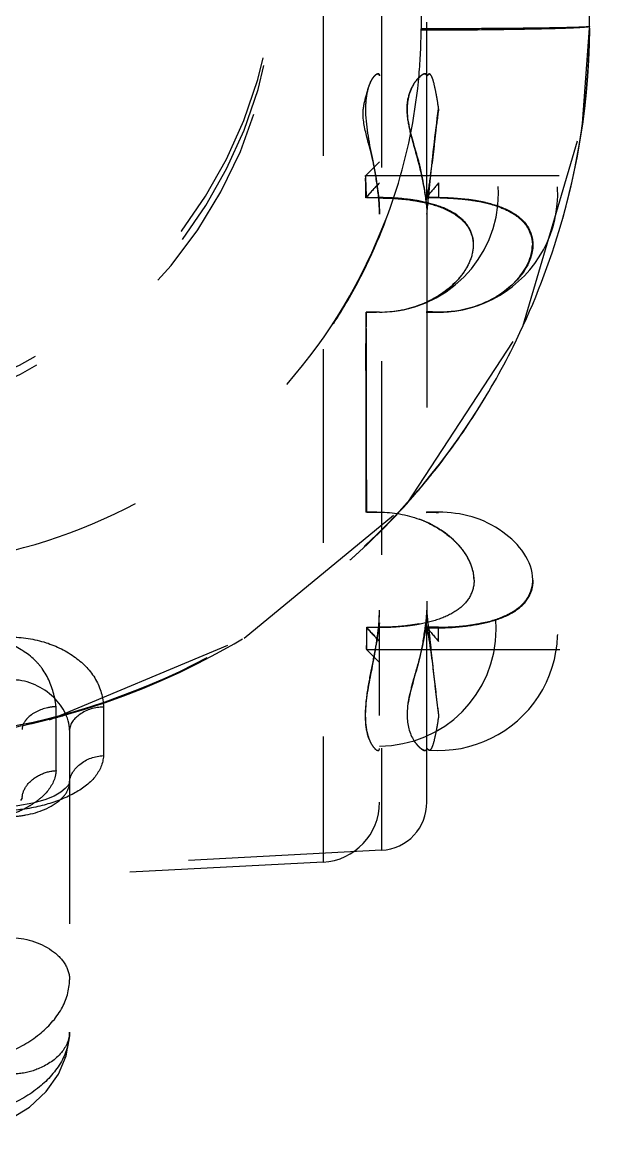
# Model space of a CAD drawing. Header units: millimetres. Extents: x 1540 to 3369, y -3458 to 1222.
# Drawn here: x 2634.09 to 2639.13, y -496.92 to -487.55 of the extents above; entities that cross this region are included whole.
import ezdxf

# ---------------------------------------------------------------- set-up
doc = ezdxf.new("R2010")
doc.units = ezdxf.units.MM
doc.header["$LTSCALE"] = 16.335
doc.linetypes.add('HIDDEN', pattern=[0.2, 0.1, -0.1])
doc.layers.add('21', color=7, linetype='CONTINUOUS')

msp = doc.modelspace()

# ---------------------------------------------------------------- linework, layer by layer
at = {"layer": '21', "color": 8, "linetype": 'HIDDEN'}
for p, q in [((2638.8772, -487.6074), (2638.8772, -443.963)), ((2637.4557, -486.4021), (2637.4557, -487.6132)), ((2636.6272, -487.0416), (2636.6272, -494.6365)), ((2637.122, -487.1414), (2637.122, -494.5367)), ((2637.5039, -489.0202), (2637.5039, -487.5482)), ((2638.8194, -488.4018), (2638.8772, -487.5994)), ((2637.5039, -488), (2637.5227, -487.9835)), ((2637.5227, -487.9835), (2637.5044, -487.9994)), ((2636.9874, -488.8429), (2637.1039, -488.7264)), ((2636.987, -488.8886), (2636.9865, -489.0313)), ((2636.9869, -488.8429), (2636.987, -488.8643)), ((2636.9879, -488.8639), (2636.9869, -488.8429)), ((2636.9874, -488.8429), (2690.4943, -488.8429)), ((2637.6039, -488.9037), (2637.6039, -489.0272)), ((2636.9937, -489.0284), (2637.1039, -489.0284)), ((2637.6039, -489.0272), (2637.5016, -489.0277)), ((2637.5039, -489.1674), (2637.5039, -492.5116)), ((2637.1039, -489.9949), (2636.9925, -489.995)), ((2636.9932, -490.2674), (2636.9925, -489.995)), ((2637.6039, -489.9947), (2637.4997, -489.994)), ((2637.5001, -489.9949), (2637.6039, -489.995)), ((2637.6039, -489.9955), (2637.5039, -489.9906)), ((2637.6039, -489.9919), (2637.6039, -489.9955)), ((2636.9944, -490.8429), (2636.9932, -490.2674)), ((2636.9882, -490.8429), (2636.9895, -491.413)), ((2636.9949, -491.1309), (2636.9944, -490.8429)), ((2636.9958, -491.683), (2636.9949, -491.1309)), ((2636.9895, -491.413), (2636.9901, -491.6832)), ((2636.9958, -491.683), (2637.1039, -491.683)), ((2637.6039, -491.683), (2637.5, -491.683)), ((2637.6039, -491.6826), (2637.5039, -491.6875)), ((2637.6039, -491.6826), (2637.6039, -491.6862)), ((2637.1039, -492.6576), (2636.9961, -492.6576)), ((2637.6039, -492.6534), (2637.5019, -492.655)), ((2637.5039, -494.1296), (2637.5039, -492.6571)), ((2637.6039, -492.7743), (2637.6039, -492.6534)), ((2636.9952, -492.8429), (2637.1039, -492.9516)), ((2636.9952, -492.8429), (2690.4943, -492.8429)), ((2634.3719, -493.8646), (2634.3719, -493.3247)), ((2634.7722, -493.3279), (2634.7722, -493.738)), ((2633.599, -493.5649), (2634.3143, -493.4296)), ((2634.4859, -493.5244), (2634.4859, -496.0712)), ((2637.5225, -493.6946), (2637.5039, -493.6787)), ((2634.4858, -493.9714), (2634.4859, -493.9669)), ((2634.086, -494.0953), (2634.086, -494.0957)), ((2637.122, -494.5367), (2627.7816, -495.0262)), ((2636.6272, -494.6365), (2627.7739, -495.1005))]:
    msp.add_line(p, q, dxfattribs=at)
for points in [[(2634.3157, -493.4352), (2635.961, -492.7469), (2637.3383, -491.611), (2638.3152, -490.1174), (2638.8194, -488.4055)], [(2634.4858, -493.969), (2634.4854, -493.9705), (2634.4827, -493.9773), (2634.4727, -493.9926), (2634.4503, -494.0165), (2634.4123, -494.0462), (2634.3562, -494.0788), (2634.2782, -494.1114), (2634.1751, -494.1405), (2634.0494, -494.1607), (2633.9827, -494.1657)], [(2634.086, -494.0957), (2634.086, -494.0956), (2634.0834, -494.1011), (2634.0724, -494.1166)], [(2633.6049, -496.9211), (2633.7284, -496.9003), (2633.9591, -496.8205), (2634.1465, -496.7058), (2634.2891, -496.5718), (2634.3918, -496.4253), (2634.457, -496.2704), (2634.4848, -496.1098), (2634.4859, -496.0713)]]:
    msp.add_lwpolyline(points, dxfattribs=at)
for centre, radius, start, end in [((2632.3351, -487.1207), 3.9, 270.01576, 89.98424), ((2632.3097, -486.93), 3.9251, 274.91752, 359.99802), ((2632.321, -487.0163), 3.914, 274.98359, 359.98444), ((2632.9407, -487.5979), 4.515, 354.99129, 359.80627), ((2637.3894, -427.648), 59.9653, 270.063407, 270.583204), ((2637.1039, -488.9895), 1.006, 270, 90), ((2632.8606, -487.5885), 4.5957, 343.34403, 354.96207), ((2637.6039, -488.9895), 1.006, 270, 94.61759), ((2637.7033, -488.2615), 0.3645, 147.66456, 169.57402), ((2644.1158, -489.2343), 6.5817, 171.64761, 173.52327), ((2634.8179, -489.2021), 2.2825, 10.87035, 13.31443), ((2633.0263, -488.1604), 4.5593, 351.34868, 352.67503), ((2632.8364, -487.5811), 4.621, 332.80815, 343.34153), ((2640.8457, -492.4662), 5.1665, 136.40633, 138.3293), ((2632.7273, -488.8706), 4.2597, 359.75791, 0.08529), ((2646.9743, -496.9034), 12.3207, 139.51223, 140.25081), ((2632.7155, -487.5327), 6.1664, 333.4708, 343.29298), ((2638.119, -489.4266), 0.2767, 18.18832, 28.91518), ((2632.8943, -487.6098), 4.5564, 326.971, 332.79611), ((2637.1067, -489.0273), 0.9671, 270.02401, 289.83379), ((2637.1227, -489.075), 0.9168, 289.90629, 294.92969), ((2637.1372, -489.1023), 0.8864, 294.79974, 301.44739), ((2637.0243, -489.1654), 0.8301, 267.80228, 271.99203), ((2637.0218, -489.0825), 0.913, 271.9713, 275.1625), ((2632.7821, -487.5676), 6.0914, 327.00837, 333.47348), ((2632.907, -487.6484), 5.9426, 321.34271, 327.00576), ((2632.9885, -487.7118), 5.8393, 320.319, 321.32853), ((2632.9771, -487.6982), 5.8568, 312.53077, 319.30312), ((2633.0132, -487.7322), 5.8074, 319.32529, 320.31897), ((2637.0243, -492.5136), 0.8311, 88.06119, 91.96758), ((2637.0218, -492.595), 0.9125, 84.8369, 88.07636), ((2637.1035, -492.67), 0.9869, 270, 89.97527), ((2637.6039, -492.6886), 1.006, 265.37564, 90), ((2637.1227, -492.6057), 0.9195, 65.15619, 69.85865), ((2632.7967, -487.4892), 6.1329, 285.64331, 311.41951), ((2632.9028, -487.6196), 5.965, 311.48364, 312.54611), ((2569.1363, -499.7592), 68.7508, 5.930327, 6.051987), ((2640.8763, -489.1855), 5.2068, 221.78064, 223.57234), ((2599.9676, -492.6297), 37.0286, 359.75049, 359.95673), ((2640.8899, -489.1704), 5.2271, 221.84779, 223.58917), ((2637.592, -490.7453), 1.9139, 267.28085, 271.14401), ((2637.5925, -490.6778), 1.9815, 271.09056, 277.88171), ((2629.2787, -492.7582), 7.7172, 359.52352, 359.75727), ((2632.8392, -487.6267), 5.9891, 284.47178, 285.60626), ((2632.8639, -487.727), 5.8858, 279.21531, 284.48275), ((2636.6009, -494.1342), 0.503, 273, 0.40652), ((2637.1009, -494.1342), 0.403, 273, 0.53116)]:
    msp.add_arc(centre, radius, start, end, dxfattribs=at)
for points, knots in [([(2638.8772, -487.585), (2638.8772, -487.5876), (2638.8617, -487.5855), (2638.8452, -487.5901), (2638.8066, -487.59), (2638.7589, -487.5924), (2638.697, -487.5936), (2638.593, -487.5959), (2638.4388, -487.5982), (2638.2291, -487.6005), (2637.9906, -487.6023), (2637.7296, -487.6035), (2637.5487, -487.6038), (2637.4557, -487.6039)], [0, 0, 0, 0, 0.005415, 0.020938, 0.04618, 0.08075, 0.124205, 0.175843, 0.300608, 0.449387, 0.618387, 0.803811, 1, 1, 1, 1]), ([(2637.9997, -487.6101), (2638.1166, -487.6089), (2638.2833, -487.6066), (2638.4928, -487.6022), (2638.6205, -487.5988), (2638.7241, -487.595), (2638.795, -487.5916), (2638.8366, -487.5884), (2638.8585, -487.5866), (2638.8689, -487.5843), (2638.8772, -487.5831), (2638.8772, -487.5815)], [0, 0, 0, 0, 0.399054, 0.569169, 0.715467, 0.834743, 0.923818, 0.956107, 0.979775, 0.994453, 1, 1, 1, 1]), ([(2633.4949, -492.103), (2634.0354, -492.0334), (2635.094, -491.6929), (2636.399, -490.6685), (2637.2495, -489.2433), (2637.4542, -488.1495), (2637.4557, -487.6039)], [0, 0, 0, 0, 0.251113, 0.499773, 0.748574, 1, 1, 1, 1]), ([(2638.8772, -487.5995), (2638.875, -488.3203), (2638.5971, -489.7716), (2637.4628, -491.6666), (2635.7186, -493.0211), (2634.3113, -493.4719), (2633.5961, -493.5608)], [0, 0, 0, 0, 0.25002, 0.500011, 0.749999, 1, 1, 1, 1]), ([(2637.1039, -487.9994), (2637.1039, -487.9943), (2637.1007, -487.9817), (2637.0788, -487.9857), (2637.0606, -488.0026), (2637.0377, -488.0318), (2637.0167, -488.0751), (2636.9918, -488.1577), (2636.986, -488.2283), (2636.986, -488.2786)], [0, 0, 0, 0, 0.04347, 0.084932, 0.156525, 0.261517, 0.39894, 0.568367, 1, 1, 1, 1]), ([(2636.9936, -488.1609), (2637.0054, -488.1194), (2637.0212, -488.0561), (2637.062, -487.9946), (2637.084, -487.9855)], [0, 0, 0, 0, 0.644439, 1, 1, 1, 1]), ([(2637.084, -487.9855), (2637.0885, -487.9837), (2637.1011, -487.9817), (2637.1039, -487.9943), (2637.1039, -487.9994)], [0, 0, 0, 0, 0.487744, 1, 1, 1, 1]), ([(2637.3953, -488.0665), (2637.4094, -488.0443), (2637.4374, -488.017), (2637.4686, -487.9855), (2637.4825, -487.9837)], [0, 0, 0, 0, 0.651488, 1, 1, 1, 1]), ([(2637.5044, -487.9994), (2637.5046, -487.9933), (2637.4926, -487.9768), (2637.4603, -487.9938), (2637.4281, -488.0201), (2637.4063, -488.0492), (2637.3954, -488.0663)], [0, 0, 0, 0, 0.121535, 0.303033, 0.598462, 1, 1, 1, 1]), ([(2637.6039, -488.2782), (2637.5978, -488.2364), (2637.5867, -488.1641), (2637.5662, -488.0695), (2637.5512, -488.015), (2637.532, -487.9836), (2637.5227, -487.9836)], [0, 0, 0, 0, 0.407554, 0.714475, 0.909984, 1, 1, 1, 1]), ([(2637.3954, -488.0663), (2637.3563, -488.1281), (2637.3141, -488.3136), (2637.3674, -488.4876), (2637.3953, -488.5894)], [0, 0, 0, 0, 0.409378, 1, 1, 1, 1]), ([(2636.967, -488.3585), (2636.9653, -488.3402), (2636.9642, -488.2732), (2636.9804, -488.2075), (2636.9936, -488.1609)], [0, 0, 0, 0, 0.274753, 1, 1, 1, 1]), ([(2637.3447, -488.3712), (2637.3424, -488.3553), (2637.336, -488.2971), (2637.3371, -488.2375), (2637.3448, -488.1955)], [0, 0, 0, 0, 0.273024, 1, 1, 1, 1]), ([(2636.986, -488.2786), (2636.9861, -488.4167), (2637.0462, -488.7115), (2637.1039, -489.0067), (2637.1039, -489.1674)], [0, 0, 0, 0, 0.46238, 1, 1, 1, 1]), ([(2637.5039, -489.1674), (2637.5124, -489.087), (2637.5435, -488.7904), (2637.5724, -488.4934), (2637.6039, -488.2782)], [0, 0, 0, 0, 0.270931, 1, 1, 1, 1]), ([(2637.039, -488.6764), (2637.0323, -488.648), (2637.0052, -488.5429), (2636.9744, -488.4376), (2636.967, -488.3585)], [0, 0, 0, 0, 0.268466, 1, 1, 1, 1]), ([(2637.3951, -488.5885), (2637.3899, -488.5696), (2637.3703, -488.4979), (2637.3525, -488.4254), (2637.3447, -488.3712)], [0, 0, 0, 0, 0.263225, 1, 1, 1, 1]), ([(2637.5761, -488.4918), (2637.5739, -488.5118), (2637.565, -488.5951), (2637.5565, -488.6785), (2637.5484, -488.7417)], [0, 0, 0, 0, 0.239398, 1, 1, 1, 1]), ([(2637.3953, -488.5894), (2637.4079, -488.6352), (2637.4461, -488.7509), (2637.4784, -488.9448), (2637.5039, -489.0925), (2637.5039, -489.1674)], [0, 0, 0, 0, 0.241622, 0.618847, 1, 1, 1, 1]), ([(2636.9937, -489.0284), (2636.9936, -489.0098), (2636.9928, -488.9549), (2636.99, -488.9001), (2636.9879, -488.8639)], [0, 0, 0, 0, 0.339321, 1, 1, 1, 1]), ([(2636.9937, -489.0284), (2637.0121, -489.0077), (2637.0449, -488.9626), (2637.0848, -488.9239), (2637.1039, -488.9037)], [0, 0, 0, 0, 0.500001, 1, 1, 1, 1]), ([(2637.4362, -489.0565), (2637.4095, -489.0516), (2637.2995, -489.0347), (2637.188, -489.0284), (2637.1039, -489.0284)], [0, 0, 0, 0, 0.244081, 1, 1, 1, 1]), ([(2637.1039, -489.0314), (2637.1883, -489.0314), (2637.3003, -489.0377), (2637.4107, -489.055), (2637.4375, -489.06)], [0, 0, 0, 0, 0.755973, 1, 1, 1, 1]), ([(2637.8991, -489.426), (2637.8991, -489.379), (2637.8741, -489.2809), (2637.7646, -489.1694), (2637.6126, -489.0964), (2637.4976, -489.0677), (2637.4362, -489.0565)], [0, 0, 0, 0, 0.219856, 0.448563, 0.708007, 1, 1, 1, 1]), ([(2637.4375, -489.06), (2637.4608, -489.0643), (2637.5482, -489.0829), (2637.6342, -489.1113), (2637.6926, -489.1414)], [0, 0, 0, 0, 0.265064, 1, 1, 1, 1]), ([(2637.6039, -489.0272), (2637.6882, -489.0272), (2637.7999, -489.0335), (2637.9101, -489.0504), (2637.9368, -489.0554)], [0, 0, 0, 0, 0.755931, 1, 1, 1, 1]), ([(2637.9368, -489.0554), (2637.96, -489.0596), (2638.0469, -489.0777), (2638.1324, -489.1055), (2638.1908, -489.1348)], [0, 0, 0, 0, 0.264807, 1, 1, 1, 1]), ([(2637.6926, -489.1414), (2637.7086, -489.1497), (2637.767, -489.183), (2637.8195, -489.2292), (2637.8471, -489.2701)], [0, 0, 0, 0, 0.266917, 1, 1, 1, 1]), ([(2638.1848, -489.1371), (2638.198, -489.1437), (2638.2472, -489.1702), (2638.2924, -489.2049), (2638.32, -489.2354)], [0, 0, 0, 0, 0.26394, 1, 1, 1, 1]), ([(2638.1908, -489.1348), (2638.2489, -489.1638), (2638.3561, -489.2377), (2638.3999, -489.3651), (2638.4, -489.4244)], [0, 0, 0, 0, 0.522619, 1, 1, 1, 1]), ([(2638.4, -489.4244), (2638.4004, -489.5826), (2638.1443, -489.9031), (2637.7938, -489.995), (2637.6039, -489.995)], [0, 0, 0, 0, 0.454513, 1, 1, 1, 1]), ([(2637.8957, -489.4283), (2637.8957, -489.4435), (2637.8907, -489.5079), (2637.8675, -489.57), (2637.8437, -489.6132)], [0, 0, 0, 0, 0.235278, 1, 1, 1, 1]), ([(2638.1877, -489.7951), (2638.2186, -489.7698), (2638.3214, -489.6724), (2638.3957, -489.5312), (2638.3957, -489.4284)], [0, 0, 0, 0, 0.279611, 1, 1, 1, 1]), ([(2637.8437, -489.6132), (2637.8268, -489.6439), (2637.7406, -489.7673), (2637.613, -489.858), (2637.5091, -489.9064)], [0, 0, 0, 0, 0.234485, 1, 1, 1, 1]), ([(2636.9915, -489.9947), (2636.9916, -490.0853), (2636.9849, -490.2706), (2636.9872, -490.4559), (2636.9877, -490.5506)], [0, 0, 0, 0, 0.489019, 1, 1, 1, 1]), ([(2637.4987, -491.6833), (2637.5067, -491.6829), (2637.5418, -491.6819), (2637.577, -491.6837), (2637.6039, -491.6862)], [0, 0, 0, 0, 0.229293, 1, 1, 1, 1]), ([(2638.3991, -492.2538), (2638.3992, -492.0955), (2638.1439, -491.7753), (2637.7934, -491.6833), (2637.6039, -491.6833)], [0, 0, 0, 0, 0.455083, 1, 1, 1, 1]), ([(2637.8511, -492.0702), (2637.8338, -492.0387), (2637.7459, -491.9125), (2637.6153, -491.8197), (2637.5089, -491.7707)], [0, 0, 0, 0, 0.234461, 1, 1, 1, 1]), ([(2637.851, -492.0741), (2637.8587, -492.0888), (2637.8852, -492.1452), (2637.8998, -492.2079), (2637.8999, -492.2536)], [0, 0, 0, 0, 0.266008, 1, 1, 1, 1]), ([(2637.9033, -492.2568), (2637.9033, -492.2415), (2637.8983, -492.1765), (2637.875, -492.1138), (2637.8511, -492.0702)], [0, 0, 0, 0, 0.235259, 1, 1, 1, 1]), ([(2637.9033, -492.2568), (2637.9033, -492.3043), (2637.8781, -492.4034), (2637.7676, -492.5161), (2637.6141, -492.5896), (2637.4981, -492.6184), (2637.4361, -492.6297)], [0, 0, 0, 0, 0.220104, 0.448869, 0.708197, 1, 1, 1, 1]), ([(2637.8642, -492.6405), (2637.9342, -492.6308), (2638.0658, -492.6052), (2638.2419, -492.5339), (2638.3724, -492.4172), (2638.4034, -492.3082), (2638.4034, -492.2565)], [0, 0, 0, 0, 0.29468, 0.556746, 0.784529, 1, 1, 1, 1]), ([(2638.2327, -492.5215), (2638.2443, -492.5144), (2638.2872, -492.4855), (2638.3254, -492.4487), (2638.3473, -492.4174)], [0, 0, 0, 0, 0.262455, 1, 1, 1, 1]), ([(2637.099, -492.6744), (2637.102, -492.6471), (2637.0996, -492.5923), (2637.1039, -492.5379), (2637.1039, -492.5107)], [0, 0, 0, 0, 0.501967, 1, 1, 1, 1]), ([(2637.9366, -492.6251), (2637.9589, -492.621), (2638.0428, -492.6034), (2638.1254, -492.5768), (2638.1821, -492.5492)], [0, 0, 0, 0, 0.264034, 1, 1, 1, 1]), ([(2637.1031, -492.616), (2637.0855, -492.7551), (2637.0383, -493.0107), (2636.9863, -493.2679), (2636.9844, -493.388)], [0, 0, 0, 0, 0.538529, 1, 1, 1, 1]), ([(2636.9935, -492.6546), (2636.9936, -492.6735), (2636.994, -492.7291), (2636.9943, -492.7846), (2636.9947, -492.8214)], [0, 0, 0, 0, 0.339052, 1, 1, 1, 1]), ([(2637.1039, -493.3999), (2637.1039, -493.3441), (2637.104, -493.0828), (2637.1031, -492.8215), (2637.1031, -492.616)], [0, 0, 0, 0, 0.213688, 1, 1, 1, 1]), ([(2637.4369, -492.6263), (2637.4102, -492.6312), (2637.3, -492.6483), (2637.1882, -492.6546), (2637.1039, -492.6546)], [0, 0, 0, 0, 0.244089, 1, 1, 1, 1]), ([(2637.4361, -492.6297), (2637.4094, -492.6345), (2637.2994, -492.6514), (2637.188, -492.6576), (2637.1039, -492.6576)], [0, 0, 0, 0, 0.244119, 1, 1, 1, 1]), ([(2637.4997, -492.6281), (2637.4938, -492.6681), (2637.4683, -492.824), (2637.4261, -492.9765), (2637.395, -493.0898)], [0, 0, 0, 0, 0.255842, 1, 1, 1, 1]), ([(2637.3953, -493.0887), (2637.4145, -493.0188), (2637.4602, -492.8777), (2637.4795, -492.7306), (2637.4907, -492.656)], [0, 0, 0, 0, 0.489822, 1, 1, 1, 1]), ([(2637.4997, -492.6281), (2637.5245, -492.7662), (2637.5616, -493.0233), (2637.5867, -493.2818), (2637.6039, -493.3999)], [0, 0, 0, 0, 0.540354, 1, 1, 1, 1]), ([(2637.5192, -492.6559), (2637.5235, -492.6976), (2637.5402, -492.8588), (2637.5569, -493.0201), (2637.5707, -493.1395)], [0, 0, 0, 0, 0.258446, 1, 1, 1, 1]), ([(2637.6039, -492.6534), (2637.6881, -492.6534), (2637.7998, -492.6471), (2637.9099, -492.63), (2637.9366, -492.6251)], [0, 0, 0, 0, 0.755905, 1, 1, 1, 1]), ([(2633.9812, -492.7367), (2634.0846, -492.738), (2634.2825, -492.7663), (2634.5372, -492.8927), (2634.7227, -493.0811), (2634.77, -493.2474), (2634.7722, -493.3279)], [0, 0, 0, 0, 0.286799, 0.544407, 0.776702, 1, 1, 1, 1]), ([(2634.2549, -493.0035), (2634.239, -492.9816), (2634.1666, -492.8958), (2634.0686, -492.8336), (2633.9902, -492.8007)], [0, 0, 0, 0, 0.241109, 1, 1, 1, 1]), ([(2636.9952, -492.843), (2636.9969, -492.843), (2636.9931, -492.8318), (2636.9956, -492.8275), (2636.9956, -492.8224)], [0, 0, 0, 0, 0.250139, 1, 1, 1, 1]), ([(2636.9947, -492.8214), (2636.9948, -492.8267), (2636.9966, -492.8331), (2636.9939, -492.8417), (2636.9952, -492.843)], [0, 0, 0, 0, 0.744625, 1, 1, 1, 1]), ([(2634.3719, -493.3247), (2634.3685, -493.2942), (2634.3502, -493.1811), (2634.3043, -493.0714), (2634.2549, -493.0035)], [0, 0, 0, 0, 0.267801, 1, 1, 1, 1]), ([(2634.4859, -493.5244), (2634.4859, -493.4144), (2634.3497, -493.1894), (2634.1143, -493.0955), (2633.9917, -493.0985)], [0, 0, 0, 0, 0.473038, 1, 1, 1, 1]), ([(2636.986, -493.3997), (2636.986, -493.3784), (2636.9897, -493.2838), (2637.0036, -493.1899), (2637.0165, -493.1177)], [0, 0, 0, 0, 0.225307, 1, 1, 1, 1]), ([(2637.395, -493.0898), (2637.3672, -493.1913), (2637.3142, -493.3649), (2637.3563, -493.5499), (2637.3953, -493.6116)], [0, 0, 0, 0, 0.590448, 1, 1, 1, 1]), ([(2637.3448, -493.3065), (2637.3473, -493.2892), (2637.3604, -493.2157), (2637.3802, -493.1437), (2637.3953, -493.0887)], [0, 0, 0, 0, 0.235163, 1, 1, 1, 1]), ([(2637.5707, -493.1395), (2637.5734, -493.1631), (2637.5836, -493.25), (2637.5947, -493.3368), (2637.6039, -493.3999)], [0, 0, 0, 0, 0.27081, 1, 1, 1, 1]), ([(2634.3719, -493.3247), (2634.3475, -493.3256), (2634.259, -493.3372), (2634.1713, -493.3781), (2634.127, -493.4257)], [0, 0, 0, 0, 0.27327, 1, 1, 1, 1]), ([(2634.7722, -493.3279), (2634.7022, -493.3303), (2634.5788, -493.3599), (2634.4859, -493.4715), (2634.4859, -493.5244)], [0, 0, 0, 0, 0.569596, 1, 1, 1, 1]), ([(2636.9844, -493.388), (2636.9836, -493.44), (2636.9894, -493.5132), (2637.015, -493.5987), (2637.0364, -493.6437), (2637.0595, -493.6743), (2637.078, -493.692), (2637.1004, -493.6968), (2637.1039, -493.6838), (2637.1039, -493.6787)], [0, 0, 0, 0, 0.43188, 0.601918, 0.739647, 0.844604, 0.916126, 0.957453, 1, 1, 1, 1]), ([(2637.0166, -493.5988), (2637.0116, -493.5856), (2636.9919, -493.5211), (2636.986, -493.453), (2636.986, -493.3997)], [0, 0, 0, 0, 0.209255, 1, 1, 1, 1]), ([(2637.6039, -493.3999), (2637.5978, -493.4417), (2637.5867, -493.514), (2637.5662, -493.6086), (2637.5513, -493.6632), (2637.5319, -493.6945), (2637.5225, -493.6945)], [0, 0, 0, 0, 0.407406, 0.714196, 0.909617, 1, 1, 1, 1]), ([(2634.127, -493.4257), (2634.1208, -493.4324), (2634.0995, -493.4582), (2634.0859, -493.4918), (2634.0859, -493.5161)], [0, 0, 0, 0, 0.274198, 1, 1, 1, 1]), ([(2637.3953, -493.6116), (2637.4064, -493.6291), (2637.4304, -493.6553), (2637.4597, -493.6848), (2637.4889, -493.7), (2637.5039, -493.6856), (2637.5039, -493.6787)], [0, 0, 0, 0, 0.415846, 0.697741, 0.861814, 1, 1, 1, 1]), ([(2637.4632, -493.6849), (2637.4576, -493.6815), (2637.4308, -493.6613), (2637.4098, -493.6344), (2637.3954, -493.6118)], [0, 0, 0, 0, 0.197439, 1, 1, 1, 1]), ([(2637.5039, -493.6787), (2637.5039, -493.6852), (2637.4896, -493.7026), (2637.4719, -493.6903), (2637.4632, -493.6849)], [0, 0, 0, 0, 0.388657, 1, 1, 1, 1]), ([(2634.7722, -493.738), (2634.7704, -493.8018), (2634.7071, -493.9396), (2634.5146, -494.0736), (2634.2661, -494.1662), (2634.0793, -494.1962), (2633.9816, -494.2029)], [0, 0, 0, 0, 0.195055, 0.42675, 0.701304, 1, 1, 1, 1]), ([(2634.4859, -493.9669), (2634.4859, -493.9076), (2634.571, -493.7842), (2634.7014, -493.7408), (2634.7722, -493.738)], [0, 0, 0, 0, 0.45509, 1, 1, 1, 1]), ([(2634.3719, -493.8646), (2634.3707, -493.885), (2634.3559, -493.9692), (2634.3016, -494.042), (2634.2541, -494.0854)], [0, 0, 0, 0, 0.240872, 1, 1, 1, 1]), ([(2634.4134, -494.1049), (2634.424, -494.0952), (2634.4595, -494.0586), (2634.4845, -494.0084), (2634.4858, -493.9715)], [0, 0, 0, 0, 0.280647, 1, 1, 1, 1]), ([(2633.9917, -494.2521), (2634.0337, -494.2509), (2634.1825, -494.2344), (2634.3335, -494.1781), (2634.4134, -494.1049)], [0, 0, 0, 0, 0.279486, 1, 1, 1, 1]), ([(2633.9873, -495.2731), (2634.1087, -495.2739), (2634.2882, -495.3288), (2634.4537, -495.482), (2634.4859, -495.5827), (2634.4859, -495.6288)], [0, 0, 0, 0, 0.549755, 0.791288, 1, 1, 1, 1]), ([(2633.6199, -496.3279), (2633.7345, -496.3172), (2633.9531, -496.2657), (2634.2317, -496.1088), (2634.4299, -495.8948), (2634.4859, -495.714), (2634.4859, -495.6288)], [0, 0, 0, 0, 0.287117, 0.551482, 0.787497, 1, 1, 1, 1]), ([(2634.4859, -496.0712), (2634.4859, -496.1567), (2634.4297, -496.3382), (2634.2317, -496.5541), (2633.9534, -496.7144), (2633.7347, -496.7688), (2633.6199, -496.781)], [0, 0, 0, 0, 0.212272, 0.448651, 0.713272, 1, 1, 1, 1]), ([(2634.4859, -496.0713), (2634.4859, -496.1334), (2634.4223, -496.2702), (2634.3016, -496.3454), (2634.2326, -496.3761)], [0, 0, 0, 0, 0.451193, 1, 1, 1, 1]), ([(2634.2326, -496.3761), (2634.1757, -496.4013), (2634.0926, -496.4225), (2634.0089, -496.4267), (2633.9873, -496.4269)], [0, 0, 0, 0, 0.742293, 1, 1, 1, 1])]:
    msp.add_open_spline(points, degree=3, knots=knots, dxfattribs=at)
for points in [[(2638.6216, -489.3054), (2638.7862, -488.7572), (2638.875, -488.1798), (2638.8772, -487.6074)], [(2637.4825, -487.9837), (2637.4914, -487.9826), (2637.5041, -487.9911), (2637.5039, -488)], [(2637.4336, -488.73), (2637.4212, -488.6827), (2637.408, -488.6357), (2637.3951, -488.5885)], [(2637.0944, -489.0068), (2637.0857, -488.928), (2637.0744, -488.8495), (2637.0594, -488.7716)], [(2637.4997, -489.0499), (2637.4838, -488.9422), (2637.4613, -488.8353), (2637.4336, -488.73)], [(2637.5337, -488.8462), (2637.5234, -488.9143), (2637.5118, -488.9822), (2637.4997, -489.0499)], [(2637.1039, -489.1674), (2637.1039, -489.1138), (2637.1002, -489.0601), (2637.0944, -489.0068)], [(2637.4985, -489.0604), (2637.5033, -489.0955), (2637.5044, -489.1311), (2637.5042, -489.1665)], [(2637.5039, -489.0292), (2637.5583, -489.0266), (2637.6129, -489.0282), (2637.6672, -489.0311)], [(2637.6672, -489.0311), (2637.7332, -489.0347), (2637.7991, -489.0395), (2637.8646, -489.048)], [(2637.8646, -489.048), (2637.9298, -489.0565), (2637.9947, -489.0694), (2638.0577, -489.0881)], [(2638.0577, -489.0881), (2638.1012, -489.1011), (2638.1441, -489.1169), (2638.1848, -489.1371)], [(2637.8471, -489.2701), (2637.8781, -489.3158), (2637.8957, -489.3732), (2637.8957, -489.4283)], [(2638.32, -489.2354), (2638.3358, -489.2529), (2638.3499, -489.2722), (2638.3613, -489.2928)], [(2638.3819, -489.3403), (2638.3912, -489.3685), (2638.3957, -489.3986), (2638.3957, -489.4284)], [(2637.7686, -489.7199), (2637.8002, -489.685), (2637.8284, -489.6464), (2637.8505, -489.6049)], [(2637.6955, -489.79), (2637.7214, -489.7684), (2637.746, -489.745), (2637.7686, -489.7199)], [(2637.5997, -489.8585), (2637.6332, -489.838), (2637.6653, -489.8151), (2637.6955, -489.79)], [(2637.9356, -489.9367), (2638.0262, -489.9038), (2638.1131, -489.8561), (2638.1877, -489.7951)], [(2637.2349, -489.9861), (2637.3044, -489.9768), (2637.3734, -489.96), (2637.4392, -489.9359)], [(2637.6039, -489.9947), (2637.7162, -489.9947), (2637.8301, -489.975), (2637.9356, -489.9367)], [(2636.9915, -489.9947), (2637.0289, -489.9964), (2637.0666, -489.9952), (2637.1039, -489.9919)], [(2637.4997, -489.9948), (2637.5344, -489.9965), (2637.5693, -489.9953), (2637.6039, -489.9919)], [(2636.9877, -490.5506), (2636.9882, -490.6481), (2636.988, -490.7455), (2636.9882, -490.8429)], [(2637.1039, -491.6862), (2637.0661, -491.6828), (2637.028, -491.6817), (2636.9901, -491.6833)], [(2637.1039, -491.6833), (2637.2174, -491.6833), (2637.3327, -491.7033), (2637.4393, -491.7424)], [(2637.5, -491.683), (2637.5347, -491.682), (2637.5694, -491.6828), (2637.6039, -491.6862)], [(2637.509, -491.7713), (2637.5757, -491.8022), (2637.6393, -491.8414), (2637.6957, -491.8885)], [(2637.6957, -491.8885), (2637.7216, -491.9101), (2637.7461, -491.9335), (2637.7687, -491.9585)], [(2637.7687, -491.9585), (2637.8004, -491.9936), (2637.8287, -492.0324), (2637.851, -492.0741)], [(2638.3473, -492.4174), (2638.3802, -492.3706), (2638.3991, -492.311), (2638.3991, -492.2538)], [(2637.0995, -492.6177), (2637.1023, -492.5821), (2637.1039, -492.5464), (2637.1039, -492.5107)], [(2637.4907, -492.656), (2637.4979, -492.6079), (2637.5039, -492.5593), (2637.5039, -492.5107)], [(2637.5039, -492.5117), (2637.5042, -492.5638), (2637.5006, -492.6161), (2637.4936, -492.6678)], [(2638.1821, -492.5492), (2638.1994, -492.5408), (2638.2164, -492.5316), (2638.2327, -492.5215)], [(2637.0755, -492.8064), (2637.0859, -492.7438), (2637.0946, -492.6809), (2637.0995, -492.6177)], [(2637.5019, -492.6551), (2637.5364, -492.6944), (2637.57, -492.7345), (2637.6039, -492.7743)], [(2637.0572, -492.9071), (2637.0636, -492.8736), (2637.0698, -492.84), (2637.0755, -492.8064)], [(2637.0165, -493.1177), (2637.029, -493.0473), (2637.0437, -492.9773), (2637.0572, -492.9071)], [(2634.2315, -493.9019), (2634.2747, -493.8799), (2634.3235, -493.8665), (2634.3719, -493.8646)], [(2634.1268, -493.9872), (2634.1541, -493.9514), (2634.1915, -493.9224), (2634.2315, -493.9019)], [(2634.086, -494.092), (2634.0874, -494.0546), (2634.1041, -494.017), (2634.1268, -493.9872)], [(2634.164, -494.1531), (2634.1434, -494.166), (2634.1221, -494.1779), (2634.1004, -494.1889)], [(2634.2541, -494.0854), (2634.2263, -494.1107), (2634.1958, -494.1331), (2634.164, -494.1531)], [(2634.1004, -494.1889), (2634.0578, -494.2107), (2634.0133, -494.2291), (2633.9681, -494.2448)]]:
    msp.add_open_spline(points, degree=3, dxfattribs=at)

doc.saveas('drawing.dxf')
